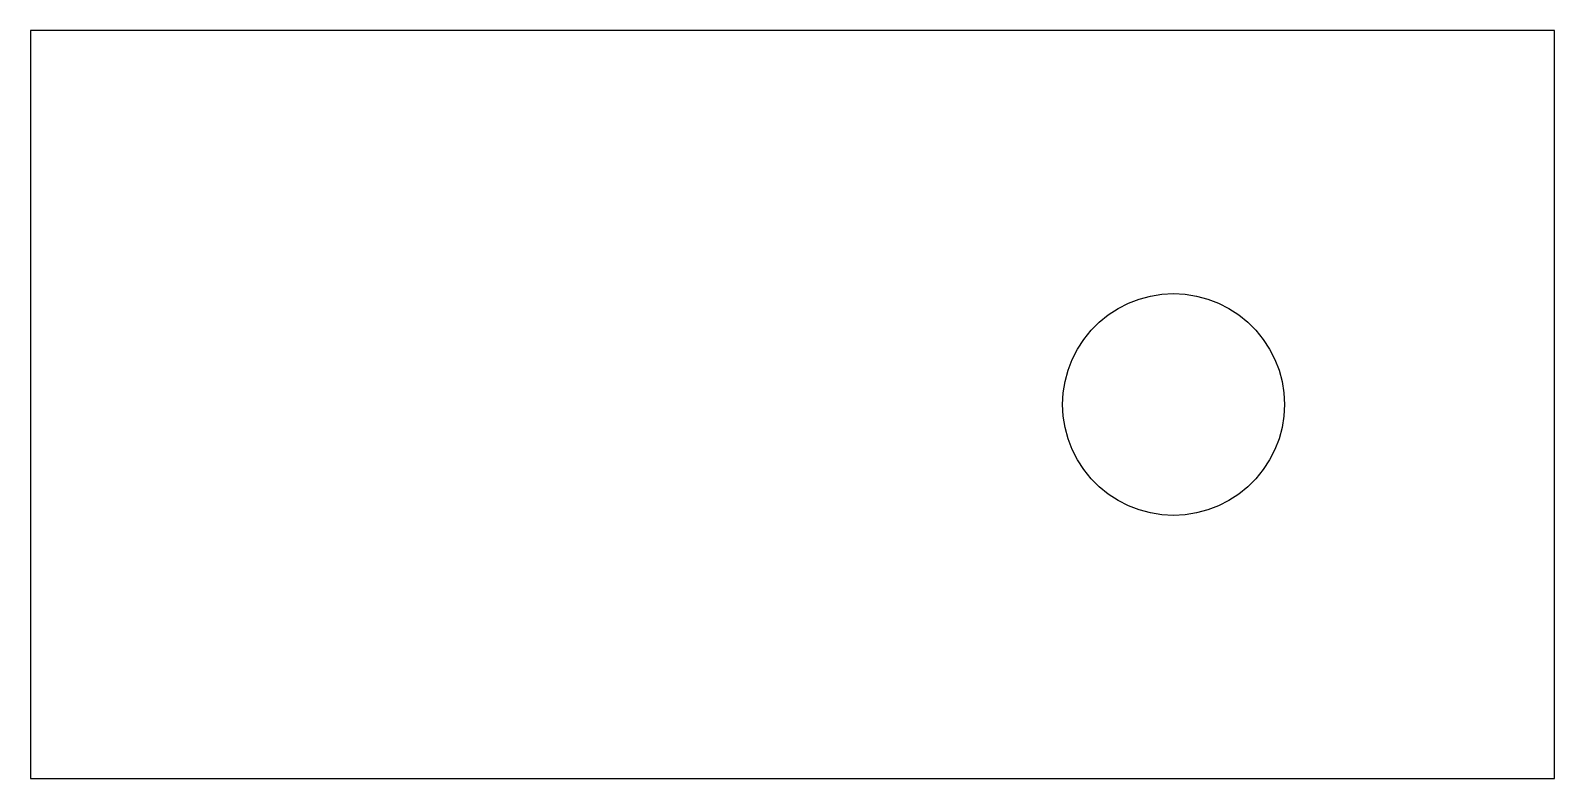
# Model space of a CAD drawing. Header units: metres. Extents: x -845 to 0, y 0 to 415.
import ezdxf

# ---------------------------------------------------------------- set-up
doc = ezdxf.new("R2010")
doc.units = ezdxf.units.M

msp = doc.modelspace()

# ---------------------------------------------------------------- linework, layer by layer
for p, q in [((-845, 415), (-845, 0)), ((0, 415), (-845, 415)), ((0, 0), (0, 415)), ((-242, 260.761), (-236.264, 263.683)), ((-236.264, 263.683), (-230.255, 265.99)), ((-230.255, 265.99), (-224.037, 267.656)), ((-224.037, 267.656), (-217.678, 268.663)), ((-217.678, 268.663), (-211.25, 269)), ((-211.25, 269), (-204.821, 268.663)), ((-204.821, 268.663), (-198.463, 267.656)), ((-198.463, 267.656), (-192.245, 265.99)), ((-192.245, 265.99), (-186.236, 263.683)), ((-186.236, 263.683), (-180.5, 260.761)), ((-252.402, 253.203), (-247.399, 257.255)), ((-247.399, 257.255), (-242, 260.761)), ((-180.5, 260.761), (-175.101, 257.255)), ((-175.101, 257.255), (-170.098, 253.203)), ((-261.005, 243.649), (-256.953, 248.652)), ((-256.953, 248.652), (-252.402, 253.203)), ((-170.098, 253.203), (-165.547, 248.652)), ((-165.547, 248.652), (-161.495, 243.649)), ((-267.433, 232.514), (-264.511, 238.25)), ((-264.511, 238.25), (-261.005, 243.649)), ((-161.495, 243.649), (-157.989, 238.25)), ((-157.989, 238.25), (-155.067, 232.514)), ((-269.74, 226.505), (-267.433, 232.514)), ((-155.067, 232.514), (-152.76, 226.505)), ((-272.413, 213.928), (-271.406, 220.287)), ((-271.406, 220.287), (-269.74, 226.505)), ((-152.76, 226.505), (-151.094, 220.287)), ((-151.094, 220.287), (-150.087, 213.928)), ((-272.75, 207.5), (-272.413, 213.928)), ((-150.087, 213.928), (-149.75, 207.5)), ((-272.413, 201.071), (-272.75, 207.5)), ((-149.75, 207.5), (-150.087, 201.071)), ((-271.406, 194.713), (-272.413, 201.071)), ((-269.74, 188.495), (-271.406, 194.713)), ((-151.094, 194.713), (-152.76, 188.495)), ((-150.087, 201.071), (-151.094, 194.713)), ((-267.433, 182.486), (-269.74, 188.495)), ((-152.76, 188.495), (-155.067, 182.486)), ((-264.511, 176.75), (-267.433, 182.486)), ((-155.067, 182.486), (-157.989, 176.75)), ((-261.005, 171.351), (-264.511, 176.75)), ((-256.953, 166.348), (-261.005, 171.351)), ((-161.495, 171.351), (-165.547, 166.348)), ((-157.989, 176.75), (-161.495, 171.351)), ((-252.402, 161.797), (-256.953, 166.348)), ((-247.399, 157.745), (-252.402, 161.797)), ((-170.098, 161.797), (-175.101, 157.745)), ((-165.547, 166.348), (-170.098, 161.797)), ((-242, 154.239), (-247.399, 157.745)), ((-236.264, 151.317), (-242, 154.239)), ((-180.5, 154.239), (-186.236, 151.317)), ((-175.101, 157.745), (-180.5, 154.239)), ((-230.255, 149.01), (-236.264, 151.317)), ((-224.037, 147.344), (-230.255, 149.01)), ((-217.678, 146.337), (-224.037, 147.344)), ((-211.25, 146), (-217.678, 146.337)), ((-204.821, 146.337), (-211.25, 146)), ((-198.463, 147.344), (-204.821, 146.337)), ((-192.245, 149.01), (-198.463, 147.344)), ((-186.236, 151.317), (-192.245, 149.01)), ((-845, 0), (0, 0))]:
    msp.add_line(p, q)

doc.saveas('drawing.dxf')
